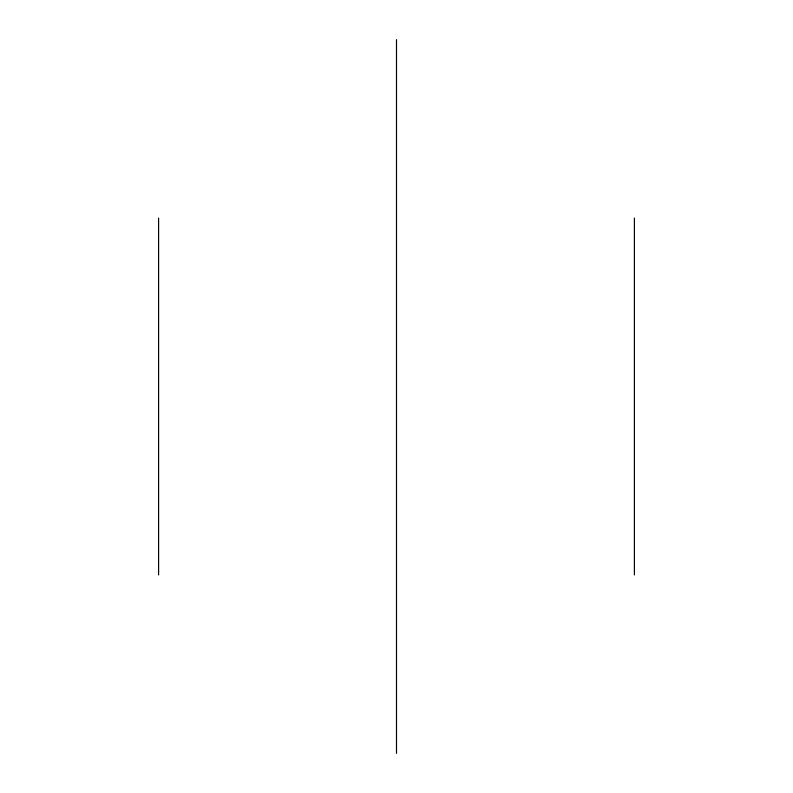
<?xml version="1.0" encoding="UTF-8"?>
<svg xmlns="http://www.w3.org/2000/svg" width="793" height="793" viewBox="0 0 793 793"><rect width="100%" height="100%" fill="white"/><g stroke="black" fill="none" stroke-linecap="round" stroke-linejoin="round"><path stroke-width="1.19" d="M634.4 218.075L634.4 574.925M396.5 39.65L396.5 753.35M158.6 218.075L158.6 574.925"/></g></svg>
